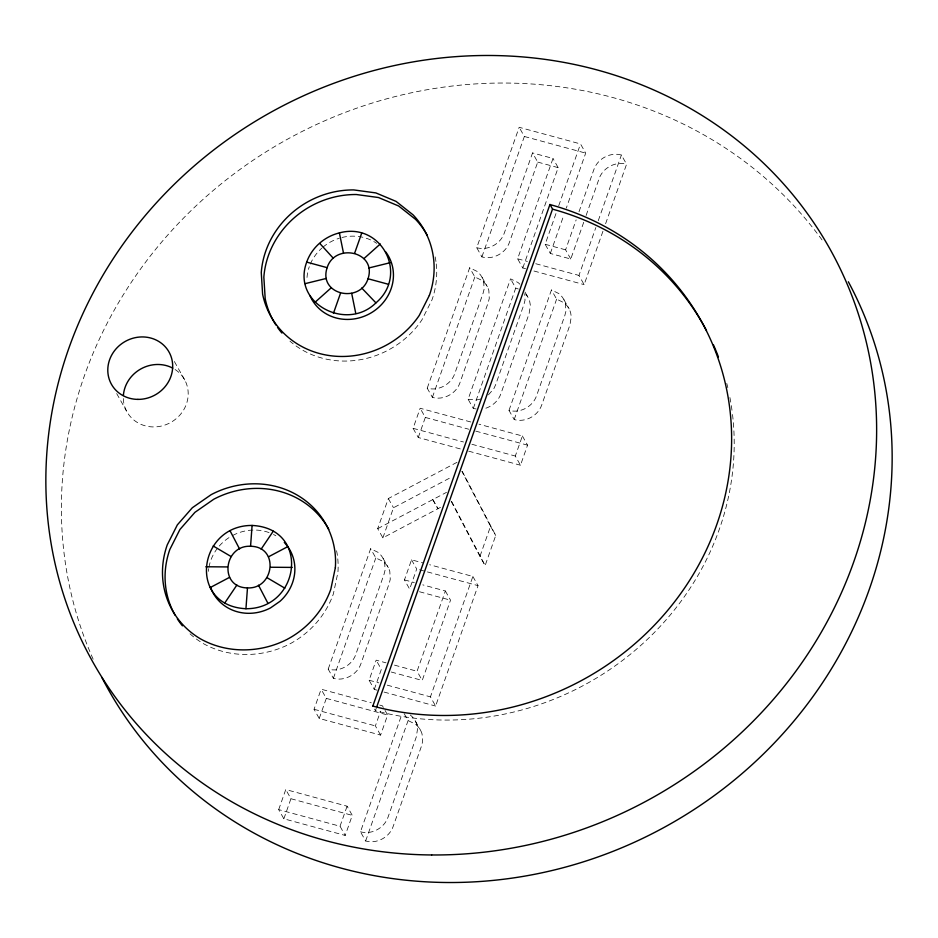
<?xml version="1.0" encoding="UTF-8"?>
<svg xmlns="http://www.w3.org/2000/svg" width="938" height="938" viewBox="0 0 938 938"><rect width="100%" height="100%" fill="white"/><g stroke="black" fill="none" stroke-linecap="round" stroke-linejoin="round"><path stroke-width="0.7" stroke-dasharray="4.69 3.52" d="M278.692 809.611L285.762 789.55L347.095 806.188L352.278 815.368L345.207 835.441L283.862 818.804L278.692 809.611L340.025 826.249L345.207 835.441M385.049 710.441L387.64 715.026L380.57 735.099L319.225 718.461L314.054 709.28L321.124 689.207L371.319 702.82M328.206 669.134L370.639 548.73L377.991 552.318A22.278 20.683 -29.4 0 1 384.639 562.237L385.072 570.175L384.017 574.349L355.725 654.618C351.961 665.476 339.322 672.312 328.206 669.134L333.377 678.326C344.492 681.504 357.132 674.657 360.896 663.799L389.188 583.53L390.255 579.356L389.809 571.43A22.278 20.683 -29.4 0 0 383.173 561.499L375.81 557.911L370.639 548.73M440.473 507.352L382.892 537.849L377.709 528.657L388.32 498.559L457.123 462.258M460.265 448.903L418.254 437.507L413.083 428.326L420.154 408.253L471.966 422.311M427.224 388.18L469.668 267.776L477.02 271.363A22.278 20.683 -29.4 0 1 483.656 281.283L484.102 289.221L483.035 293.395L454.742 373.664C450.99 384.521 438.339 391.357 427.224 388.18L432.395 397.372C443.522 400.549 456.161 393.702 459.913 382.845L488.217 302.575L489.273 298.413L488.839 290.475A22.278 20.683 -29.4 0 0 482.191 280.544L474.839 276.956L469.668 267.776M476.739 247.714C487.854 250.88 500.493 244.044 504.257 233.187L532.55 152.917L537.72 162.098L509.428 242.367C505.676 253.225 493.025 260.072 481.909 256.895L476.739 247.714L519.171 127.298L580.516 143.936L585.687 153.117L566.306 208.107M283.862 818.804L290.932 798.73L285.762 789.55M319.225 718.461L326.307 698.388L321.124 689.207M333.377 678.326L375.81 557.911M382.892 537.849L393.503 507.739L450.826 477.489M418.254 437.507L425.324 417.433L420.154 408.253M432.395 397.372L474.839 276.956M481.909 256.895L524.354 136.479L519.171 127.298M377.053 690.169L374.274 689.418L369.091 680.226L376.161 660.164L386.034 662.838M411.536 559.822L416.707 569.003L409.636 589.076L404.454 579.895L411.536 559.822L422.686 562.847M377.709 528.657L446.511 492.356M476.141 408.956L473.291 408.464L468.121 399.271L510.553 278.867L517.917 282.455A22.278 20.683 -29.4 0 1 519.875 284.226M525.597 268.737L522.806 267.987L517.624 258.794L552.998 158.463L532.55 152.917M374.274 689.418L381.344 669.345L376.161 660.164M473.291 408.464L515.736 288.048L510.553 278.867M522.806 267.987L558.169 167.644L552.998 158.463M376.396 707.862L375.423 710.629L374.133 708.331M340.025 826.249L347.095 806.188M380.57 735.099L375.388 725.906L380.582 711.192M583.717 222.271L570.773 259.005L550.325 253.459L545.154 244.279L556.293 212.668M558.708 205.785L580.516 143.936M550.325 253.459L563.89 214.978M404.208 713.689L408.089 720.572L415.44 724.159A22.278 20.683 -29.4 0 1 422.088 734.091L422.522 742.017L421.455 746.191L393.163 826.46C389.411 837.317 376.771 844.153 365.644 840.987L360.473 831.795L401.945 714.123M445.351 590.975L450.521 600.168L422.229 680.437L417.058 671.256L445.351 590.975L422.792 584.866M509.006 410.363L551.45 289.959L558.802 293.547A22.278 20.683 -29.4 0 1 565.45 303.466L565.884 311.404L564.817 315.578L536.524 395.848C532.772 406.705 520.133 413.541 509.006 410.363L514.188 419.556C525.303 422.733 537.943 415.886 541.707 405.028L569.999 324.759L571.265 316.552L570.621 312.659A22.278 20.683 -29.4 0 0 563.973 302.728L556.621 299.14L551.45 289.959M570.773 259.005L565.591 249.825L576.143 219.891M579.016 211.73L593.883 169.555C597.635 158.674 610.298 151.874 621.402 155.028L626.584 164.209L604.881 225.788M365.644 840.987L408.089 720.572M514.188 419.556L556.621 299.14M586.109 215.47L599.065 178.736C602.806 167.855 615.469 161.055 626.584 164.209M472.869 576.46L478.04 585.64L435.607 706.056L430.436 696.864L472.869 576.46L429.651 564.735M462.293 471.439L495.733 535.469L485.122 565.579L479.939 556.386L490.551 526.288L461.801 471.216M522.384 435.982L527.555 445.163L520.484 465.236L515.314 456.044L522.384 435.982L478.966 424.211M602.946 231.252L584.139 284.624L578.969 275.432L595.841 227.547M598.256 220.711L621.402 155.028M488.44 394.851L493.88 388.59L495.639 384.756L523.932 304.487L524.999 300.312L524.764 293.676M485.884 408.206C492.626 405.884 498.441 400.749 500.81 393.937L529.102 313.667L530.38 305.46L529.724 301.567A22.278 20.683 -29.4 0 0 525.937 294.391M480.713 399.025L476.586 399.94L468.121 399.271M360.473 831.795C371.589 834.972 384.24 828.137 387.992 817.279L416.284 736.998L417.562 728.803L416.906 724.898A22.278 20.683 -29.4 0 0 410.269 714.979M524.354 136.479L585.687 153.117M537.72 162.098L558.169 167.644M545.154 244.279L565.591 249.825M517.624 258.794L527.391 261.444M535.75 263.719L578.969 275.432M533.957 271.012L584.139 284.624M425.324 417.433L468.742 429.217M475.742 431.117L527.555 445.163M413.083 428.326L463.489 441.997M471.896 444.272L515.314 456.044M468.672 451.178L520.484 465.236M419.497 569.765L478.04 585.64M404.454 579.895L414.326 582.568M419.509 591.749L450.521 600.168M394.499 665.136L417.058 671.256M391.216 672.018L422.229 680.437M369.091 680.226L378.846 682.876M387.218 685.15L430.436 696.864M384.029 692.056L435.607 706.056M379.679 705.083L382.47 705.845L384.404 709.292M326.307 698.388L387.64 715.026M314.054 709.28L375.388 725.906M290.932 798.73L352.278 815.368M515.736 288.048L518.362 289.033M563.937 299.703L569.12 308.883M524.987 292.058L528.223 297.792M482.155 277.519L487.326 286.7M490.551 526.288L495.733 535.469M432.805 499.462L437.976 508.642M432.746 499.614L437.929 508.806M388.32 498.559L393.503 507.739M383.126 558.473L388.309 567.654M415.405 721.134L420.576 730.315M174.362 361.517L184.95 380.3M116.687 393.585L126.571 411.114M451.682 501.537L485.122 565.579M451.19 501.326L479.939 556.386M435.15 256.871A88.02 81.723 -29.4 0 1 436.076 262.523M436.252 263.953A88.02 81.723 -29.4 0 1 431.961 299.972L421.842 319.999A88.02 81.723 -29.4 0 1 289.948 341.162M336.578 550.747A88.02 81.723 -29.4 0 1 337.926 572.332L333.389 593.86A88.02 81.723 -29.4 0 1 289.432 644.125C262.534 657.749 229.634 658.347 203.112 643.468A88.02 81.723 -29.4 0 1 189.253 633.115M208.447 571.348A44.004 40.862 -29.4 0 1 208.74 568.639M208.951 567.279A44.004 40.862 -29.4 0 1 218.32 547.159M219.246 546.068A44.004 40.862 -29.4 0 1 231.44 536.137M232.694 535.457A44.004 40.862 -29.4 0 1 272.231 533.886M273.474 534.484A44.004 40.862 -29.4 0 1 275.854 535.774M726.786 383.419A274.986 255.324 -29.4 0 1 727.818 387.664M729.916 397.524A274.986 255.324 -29.4 0 1 732.344 413.072M732.519 414.502A274.986 255.324 -29.4 0 1 375.411 710.664M307.007 277.472A44.004 40.862 -29.4 0 1 309.282 266.697M310.29 264.106A44.004 40.862 -29.4 0 1 321.828 248.124M322.906 247.186A44.004 40.862 -29.4 0 1 339.228 238.252M341.971 237.49A44.004 40.862 -29.4 0 1 376.701 243.341M93.143 659.191A422.475 392.26 -29.4 0 1 281.846 142.377A422.475 392.26 -29.4 0 1 823.482 241.91M175.089 369.502A33.006 30.649 -29.4 0 1 170.575 422.534A33.006 30.649 -29.4 0 1 123.312 398.181"/><path stroke-width="1.41" d="M245.944 608.727C300.137 609.079 310.783 528.375 252.099 525.444C197.906 525.092 187.26 605.796 245.944 608.727L247.48 587.903C274.306 589.24 279.536 546.584 250.563 546.268C223.736 544.931 218.507 587.587 247.48 587.903M250.563 546.268L252.099 525.444M306.691 262.112C291.296 303.466 346.743 331.946 375.927 302.868C409.05 274.752 381.555 221.485 339.392 232.894A44.004 40.862 -29.4 0 0 306.691 262.112L327.139 267.658C334.983 242.438 377.193 251.513 368.024 278.75C360.18 303.971 317.97 294.884 327.139 267.658M333.436 313.339L340.506 293.266M354.658 253.131L361.728 233.07M372.843 706.033L549.961 204.461L552.552 209.045L376.888 706.478M224.768 602.982L236.892 585.031M261.139 549.14L273.263 531.189M314.887 302.411L331.231 287.802M363.932 258.595L380.277 243.986M210.1 587.622L229.564 577.351M268.479 556.82L287.943 546.549M305.096 283.663L326.342 278.434M368.822 267.975L390.067 262.734M205.856 566.763L227.442 566.927M270.601 567.244L292.175 567.408M368.024 278.75L388.473 284.296M213.184 545.986L231.1 556.539M266.943 577.632L284.859 588.185M361.751 288.036L375.927 302.868M319.94 243.587L333.412 258.36M230.103 530.861L239.565 548.976M258.478 585.195L267.928 603.31M339.392 232.894L343.484 253.049M351.68 293.348L355.783 313.503M281.916 333.049A88.02 81.723 -29.4 0 1 277.519 327.385M275.913 325.005A88.02 81.723 -29.4 0 1 265.196 298.718L263.848 277.144A88.02 81.723 -29.4 0 1 356.334 194.518L378.46 197.519L398.662 205.997L415.569 219.363A88.02 81.723 -29.4 0 1 427.341 235.473M182.429 625.834A88.02 81.723 -29.4 0 1 177.352 618.892M175.125 615.234A88.02 81.723 -29.4 0 1 169.825 549.492L179.932 529.478L194.928 512.336L213.782 499.227A88.02 81.723 -29.4 0 1 328.781 529.36M385.483 251.619A44.004 40.862 -29.4 0 1 370.979 312.964A44.004 40.862 -29.4 0 1 310.103 295.927M549.926 204.554A274.986 255.324 -29.4 0 1 716.714 524.741A274.986 255.324 -29.4 0 1 372.82 706.068M713.419 344.785A274.986 255.324 -29.4 0 1 718.426 356.921M552.505 209.151A274.986 255.324 -29.4 0 1 706.466 330.493M848.339 281.763A422.475 392.26 -29.4 0 1 659.027 830.142A422.475 392.26 -29.4 0 1 101.832 677.4M123.382 395.461A33.006 30.649 -29.4 0 1 172.756 368.13M284.308 542.469A44.004 40.862 -29.4 0 1 279.946 601.352L270.519 607.906A44.004 40.862 -29.4 0 1 210.558 587.305M335.347 567.736L330.809 589.263A88.02 81.723 -29.4 0 1 286.84 639.528C259.955 653.153 227.043 653.751 200.521 638.884A88.02 81.723 -29.4 0 1 167.234 544.908L177.341 524.881L192.337 507.739L211.191 494.643A88.02 81.723 -29.4 0 1 335.347 567.736M429.37 295.388L419.263 315.403A88.02 81.723 -29.4 0 1 330.211 355.678A88.02 81.723 -29.4 0 1 262.605 294.122L261.268 272.548A88.02 81.723 -29.4 0 1 353.743 189.922L375.88 192.923L396.082 201.4L412.978 214.779A88.02 81.723 -29.4 0 1 429.37 295.388M431.668 854.964A422.475 392.26 -29.4 0 0 834.855 258.056A422.475 392.26 -29.4 0 0 117.203 252.65A422.475 392.26 -29.4 0 0 431.668 854.964M137.921 399.389A33.006 30.649 -29.4 0 0 169.426 352.758A33.006 30.649 -29.4 0 0 113.357 352.336A33.006 30.649 -29.4 0 0 137.921 399.389"/></g></svg>
